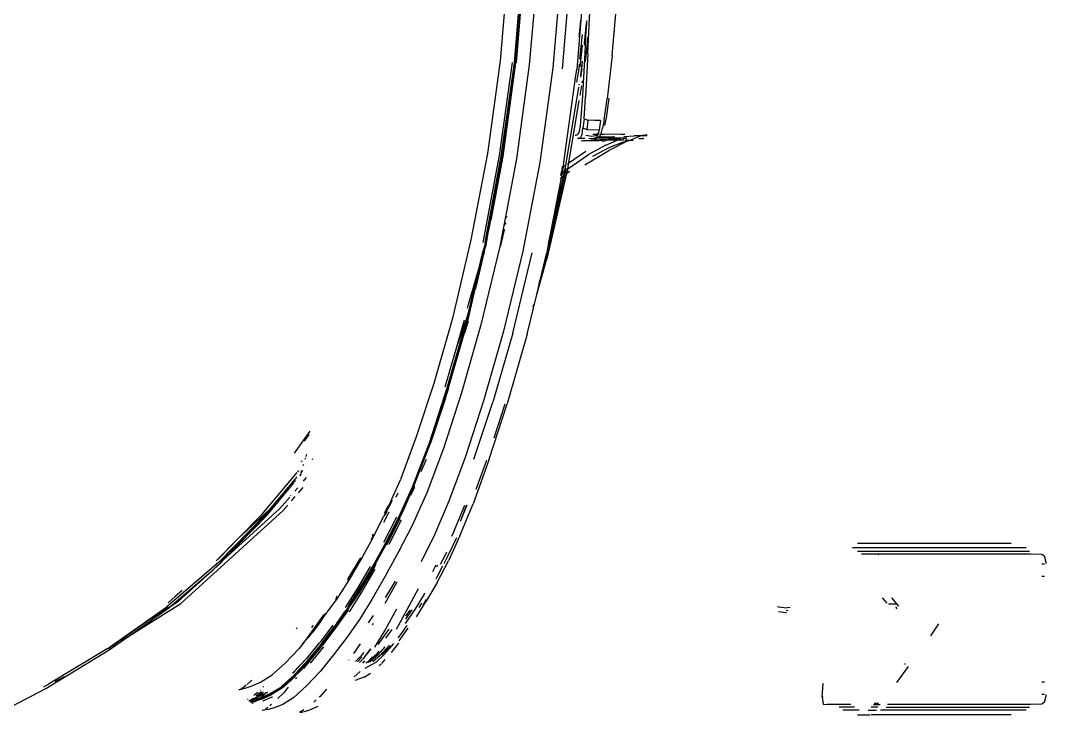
# Model space of a CAD drawing. Header units: millimetres. Extents: x -41292 to 298682, y -22072 to 33155.
# Drawn here: x 26490.6 to 26756, y -11563 to -11381.7 of the extents above; entities that cross this region are included whole.
import ezdxf

# ---------------------------------------------------------------- set-up
doc = ezdxf.new("R2010")
doc.units = ezdxf.units.MM

# ---------------------------------------------------------------- blocks, each defined once
blk = doc.blocks.new('rmfnasesx')
for p, q in [((54078.03, 4120.29), (54080.13, 4144.99)), ((54081.63, 4119.79), (54083.73, 4144.79)), ((54081.83, 4119.79), (54083.93, 4144.79)), ((54081.93, 4119.79), (54084.03, 4144.79)), ((54087.63, 4144.49), (54085.43, 4119.29)), ((54093.73, 4144.09), (54091.53, 4118.49)), ((54096.13, 4143.99), (54093.93, 4118.29)), ((54083.71, 4139.85), (54082.03, 4119.79)), ((54099.11, 4135.13), (54097.73, 4118.09)), ((54100.62, 4122.19), (54101.32, 4136.99)), ((54106.92, 4121.69), (54108.22, 4136.49)), ((54098.67, 4130.72), (54098.24, 4126.49)), ((54099.72, 4124.81), (54100.27, 4130.07)), ((54099.92, 4122.39), (54100.27, 4130.07)), ((54100.27, 4130.07), (54100.03, 4126.89)), ((54100.3, 4130.42), (54100.27, 4130.07)), ((54100.32, 4130.8), (54100.3, 4130.42)), ((54098.58, 4120.79), (54099.22, 4127.18)), ((54100.03, 4126.89), (54099.72, 4124.81)), ((54098.61, 4118.77), (54099.22, 4124.41)), ((54099.72, 4124.81), (54099.7, 4124.38)), ((54100.62, 4126.59), (54099.94, 4120.04)), ((54099.32, 4111.29), (54099.92, 4122.39)), ((54100.62, 4122.19), (54100.02, 4110.99)), ((54106.92, 4121.69), (54105.62, 4110.49)), ((54074.73, 4096.39), (54078.03, 4120.29)), ((54081.03, 4119.89), (54077.63, 4095.79)), ((54078.23, 4095.69), (54081.63, 4119.79)), ((54078.53, 4095.69), (54081.93, 4119.79)), ((54078.53, 4095.69), (54081.83, 4119.79)), ((54081.93, 4119.79), (54078.63, 4095.59)), ((54085.43, 4119.29), (54082.13, 4094.99)), ((54098.33, 4118.29), (54098.45, 4119.5)), ((54099.15, 4120.24), (54098.67, 4116.56)), ((54099.03, 4118.19), (54099.14, 4119.22)), ((54091.53, 4118.49), (54088.23, 4093.99)), ((54094.33, 4093.39), (54097.51, 4116.49)), ((54097.51, 4116.49), (54097.83, 4118.39)), ((54097.51, 4116.49), (54097.73, 4118.09)), ((54097.72, 4114.77), (54098.33, 4118.29)), ((54099.03, 4118.19), (54098.68, 4116.12)), ((54098.37, 4114.3), (54098.32, 4114)), ((54098.37, 4114.32), (54098.37, 4114.3)), ((54098.61, 4111.35), (54099.05, 4113.96)), ((54099.16, 4114.63), (54099.24, 4115.11)), ((54098.23, 4113.48), (54094.73, 4092.69)), ((54098.92, 4105.79), (54099.32, 4111.29)), ((54099.62, 4105.29), (54100.02, 4110.99)), ((54095.67, 4093.92), (54098.39, 4110.05)), ((54104.82, 4105.09), (54105.62, 4110.49)), ((54106.02, 4110.69), (54105.32, 4105.59)), ((54098.72, 4103.49), (54098.92, 4105.79)), ((54105.32, 4105.59), (54104.92, 4103.59)), ((54098.42, 4102.09), (54098.72, 4103.49)), ((54099.62, 4105.29), (54099.32, 4102.89)), ((54099.62, 4105.29), (54100.72, 4104.99)), ((54100.42, 4102.49), (54100.72, 4104.99)), ((54102.32, 4104.89), (54100.72, 4104.99)), ((54103.92, 4104.89), (54102.32, 4104.89)), ((54103.92, 4104.89), (54103.52, 4102.49)), ((54104.82, 4105.09), (54104.42, 4102.89)), ((54097.32, 4101.09), (54097.62, 4101.09)), ((54097.62, 4101.09), (54098.12, 4101.39)), ((54098.12, 4101.39), (54098.42, 4102.09)), ((54098.22, 4100.19), (54098.72, 4100.49)), ((54099.12, 4101.39), (54098.72, 4100.49)), ((54099.12, 4101.39), (54099.32, 4102.89)), ((54100.42, 4102.49), (54099.32, 4102.89)), ((54101.62, 4100.79), (54100.12, 4100.99)), ((54102.02, 4102.39), (54100.42, 4102.49)), ((54100.89, 4100.22), (54102.42, 4100.29)), ((54103.12, 4100.99), (54101.62, 4100.79)), ((54103.2, 4101.29), (54101.92, 4101.29)), ((54103.52, 4102.49), (54102.02, 4102.39)), ((54102.32, 4100.49), (54102.84, 4100.49)), ((54102.73, 4100.29), (54102.42, 4100.29)), ((54102.73, 4100.29), (54102.62, 4100.09)), ((54102.84, 4100.49), (54102.73, 4100.29)), ((54106.43, 4100.29), (54102.73, 4100.29)), ((54102.92, 4100.59), (54102.84, 4100.49)), ((54102.92, 4100.49), (54102.84, 4100.49)), ((54103.12, 4100.99), (54102.92, 4100.59)), ((54102.92, 4100.49), (54103.36, 4100.61)), ((54103.36, 4100.61), (54102.92, 4100.59)), ((54103.24, 4101.44), (54103.02, 4101.49)), ((54103.2, 4101.29), (54103.12, 4100.99)), ((54103.24, 4101.44), (54103.2, 4101.29)), ((54103.52, 4102.49), (54103.24, 4101.44)), ((54103.36, 4100.61), (54103.62, 4100.69)), ((54104.72, 4100.69), (54103.36, 4100.61)), ((54103.92, 4101.29), (54103.62, 4100.69)), ((54103.92, 4101.29), (54103.66, 4101.29)), ((54104.02, 4101.49), (54103.92, 4101.29)), ((54104.62, 4101.29), (54103.92, 4101.29)), ((54104.02, 4101.49), (54104.42, 4102.89)), ((54107.22, 4101.39), (54104.62, 4101.29)), ((54104.72, 4100.69), (54107.12, 4100.79)), ((54105.91, 4100.07), (54106.43, 4100.29)), ((54106.43, 4100.29), (54107.62, 4100.79)), ((54110.72, 4100.29), (54106.43, 4100.29)), ((54109.22, 4101.29), (54107.22, 4101.39)), ((54110.22, 4101.29), (54109.22, 4101.29)), ((54109.92, 4100.79), (54112.62, 4100.89)), ((54110.12, 4100.19), (54110.72, 4100.29)), ((54111.31, 4099.74), (54114.22, 4100.89)), ((54114.22, 4100.89), (54112.62, 4100.89)), ((54115.82, 4101.19), (54114.22, 4100.89)), ((54114.72, 4100.89), (54114.22, 4100.89)), ((54114.72, 4100.89), (54115.92, 4100.99)), ((54115.02, 4100.19), (54114.82, 4100.39)), ((54115.82, 4101.19), (54115.92, 4100.99)), ((54098.22, 4100.19), (54097.92, 4100.19)), ((54099.85, 4100.19), (54098.22, 4100.19)), ((54098.92, 4099.59), (54099.32, 4099.69)), ((54099.32, 4099.69), (54103.42, 4099.69)), ((54102.52, 4099.59), (54100.82, 4099.59)), ((54105.22, 4098.49), (54100.82, 4096.09)), ((54101.62, 4099.79), (54101.42, 4099.79)), ((54101.62, 4099.79), (54102.12, 4099.89)), ((54102.02, 4099.79), (54101.62, 4099.79)), ((54101.92, 4095.69), (54106.32, 4097.99)), ((54102.23, 4099.89), (54102.02, 4099.79)), ((54102.12, 4099.89), (54102.23, 4099.89)), ((54102.62, 4100.09), (54102.23, 4099.89)), ((54102.23, 4099.89), (54103.82, 4099.99)), ((54104.67, 4099.73), (54103.42, 4099.69)), ((54103.82, 4099.99), (54105.91, 4100.07)), ((54104.52, 4099.49), (54105.05, 4099.75)), ((54105.15, 4099.75), (54105.05, 4099.75)), ((54105.15, 4099.75), (54105.31, 4099.82)), ((54106.12, 4099.79), (54105.15, 4099.75)), ((54105.22, 4098.49), (54108.22, 4099.79)), ((54105.91, 4100.07), (54106.32, 4100.09)), ((54110.92, 4099.59), (54106.02, 4097.09)), ((54108.22, 4099.79), (54106.12, 4099.79)), ((54106.32, 4100.09), (54109.02, 4100.09)), ((54106.32, 4097.99), (54109.42, 4099.19)), ((54109.26, 4100.01), (54108.22, 4099.79)), ((54109.92, 4099.79), (54108.22, 4099.79)), ((54109.42, 4099.19), (54110.92, 4099.59)), ((54110.12, 4100.19), (54109.78, 4100.12)), ((54111.17, 4099.69), (54110.22, 4099.69)), ((54110.82, 4099.79), (54110.52, 4099.79)), ((54111.31, 4099.74), (54110.82, 4099.79)), ((54110.92, 4099.59), (54111.17, 4099.69)), ((54111.17, 4099.69), (54111.31, 4099.74)), ((54111.82, 4099.69), (54111.17, 4099.69)), ((54111.82, 4099.69), (54111.31, 4099.74)), ((54112.32, 4099.69), (54111.82, 4099.69)), ((54113.82, 4100.19), (54115.02, 4100.19)), ((54070.43, 4073.99), (54074.73, 4096.39)), ((54077.63, 4095.79), (54073.43, 4073.29)), ((54074.16, 4073.85), (54078.23, 4095.69)), ((54074.87, 4076.55), (54078.53, 4095.69)), ((54075.48, 4079.1), (54078.53, 4095.69)), ((54078.63, 4095.59), (54075.48, 4079.1)), ((54082.13, 4094.99), (54079.21, 4079.57)), ((54095.43, 4092.39), (54100.82, 4096.09)), ((54095.67, 4093.92), (54100.12, 4096.99)), ((54099.82, 4093.39), (54106.02, 4097.09)), ((54088.23, 4093.99), (54083.83, 4071.09)), ((54089.83, 4069.19), (54095.13, 4092.49)), ((54094.73, 4092.69), (54090.99, 4075.94)), ((54093.74, 4091.14), (54094.03, 4092.39)), ((54094.24, 4092.94), (54093.93, 4091.29)), ((54093.96, 4092.51), (54094.03, 4092.79)), ((54094.03, 4092.79), (54094.07, 4093.06)), ((54094.03, 4092.79), (54094.24, 4092.94)), ((54094.24, 4092.94), (54094.28, 4092.96)), ((54094.33, 4093.39), (54094.28, 4092.96)), ((54094.47, 4093.09), (54094.73, 4093.27)), ((54095.43, 4092.39), (54095.13, 4091.17)), ((54095.3, 4093.67), (54095.33, 4093.69)), ((54095.43, 4092.39), (54095.67, 4093.92)), ((54095.13, 4091.17), (54090.03, 4069.09)), ((54093.68, 4090.02), (54090.99, 4075.94)), ((54093.47, 4089.85), (54093.68, 4090.02)), ((54093.61, 4090.63), (54093.71, 4091.12)), ((54093.93, 4091.29), (54093.68, 4090.02)), ((54093.68, 4090.02), (54094.16, 4090.4)), ((54093.74, 4091.14), (54093.71, 4091.12)), ((54093.93, 4091.29), (54093.74, 4091.14)), ((54094.42, 4091.68), (54093.93, 4091.29)), ((54095.13, 4091.17), (54095.92, 4091.79)), ((54075.27, 4078.21), (54075.48, 4079.1)), ((54079.21, 4079.57), (54078.86, 4077.75)), ((54079.21, 4079.57), (54079.72, 4080.07)), ((54074.87, 4076.55), (54074.16, 4073.85)), ((54074.41, 4074.13), (54074.87, 4076.55)), ((54074.66, 4074.82), (54075.27, 4078.21)), ((54075.27, 4078.21), (54074.87, 4076.55)), ((54078.01, 4072.24), (54079.07, 4076.63)), ((54078.86, 4077.75), (54078.53, 4076)), ((54078.53, 4076), (54079.07, 4076.63)), ((54079.4, 4078.38), (54078.86, 4077.75)), ((54079.07, 4076.63), (54079.09, 4076.76)), ((54065.73, 4054.09), (54070.43, 4073.99)), ((54074.03, 4073.19), (54074.16, 4073.85)), ((54074.16, 4073.85), (54074.41, 4074.13)), ((54074.53, 4074.27), (54074.23, 4073.19)), ((54074.23, 4073.19), (54074.41, 4074.13)), ((54074.33, 4073.19), (54074.53, 4074.27)), ((54074.41, 4074.13), (54074.53, 4074.27)), ((54074.53, 4074.27), (54074.56, 4074.3)), ((54074.56, 4074.3), (54074.66, 4074.82)), ((54078.53, 4076), (54077.83, 4072.29)), ((54090.99, 4075.94), (54089.93, 4070.39)), ((54090.99, 4075.94), (54090.33, 4072.96)), ((54077.83, 4072.29), (54072.93, 4051.99)), ((54073.6, 4071.6), (54073.21, 4070.17)), ((54073.27, 4069.86), (54073.67, 4071.68)), ((54073.91, 4071.83), (54073.36, 4069.96)), ((54073.55, 4070.19), (54073.91, 4071.83)), ((54073.55, 4070.19), (54073.88, 4071.31)), ((54073.67, 4071.68), (54073.6, 4071.6)), ((54073.69, 4071.71), (54073.67, 4071.68)), ((54073.88, 4071.31), (54073.67, 4070.33)), ((54073.94, 4071.94), (54073.69, 4071.71)), ((54073.7, 4071.83), (54073.69, 4071.71)), ((54073.93, 4072.59), (54073.7, 4071.83)), ((54073.88, 4071.31), (54074, 4071.71)), ((54073.91, 4071.83), (54073.94, 4071.94)), ((54074.03, 4073.19), (54073.93, 4072.59)), ((54073.96, 4072.03), (54073.94, 4071.94)), ((54074.13, 4072.59), (54073.96, 4072.03)), ((54074.09, 4072.17), (54073.96, 4072.03)), ((54074.09, 4072.17), (54074, 4071.71)), ((54074.12, 4072.21), (54074.09, 4072.17)), ((54074.33, 4073.09), (54074.12, 4072.21)), ((54074.23, 4073.19), (54074.13, 4072.59)), ((54074.33, 4073.19), (54074.33, 4073.09)), ((54083.83, 4071.09), (54078.83, 4050.39)), ((54071.13, 4060.17), (54073.36, 4069.54)), ((54073.64, 4070.29), (54071.71, 4062.13)), ((54072.66, 4067.2), (54073.36, 4069.54)), ((54072.83, 4068.19), (54073.22, 4069.8)), ((54073.07, 4069.62), (54073.22, 4069.8)), ((54073.36, 4069.96), (54073.08, 4069.02)), ((54073.22, 4069.8), (54073.27, 4069.86)), ((54073.27, 4069.86), (54073.36, 4069.96)), ((54073.36, 4069.96), (54073.5, 4070.13)), ((54073.36, 4069.54), (54073.38, 4069.62)), ((54073.38, 4069.62), (54073.45, 4069.84)), ((54073.45, 4069.84), (54073.46, 4069.9)), ((54073.46, 4069.9), (54073.5, 4070.13)), ((54073.5, 4070.13), (54073.55, 4070.19)), ((54073.55, 4070.19), (54073.64, 4070.29)), ((54073.64, 4070.29), (54073.67, 4070.33)), ((54081.23, 4049.89), (54086.23, 4070.69)), ((54087.39, 4059.84), (54090.03, 4069.09)), ((54088.62, 4064.96), (54089.93, 4070.39)), ((54088.62, 4064.96), (54089.83, 4069.19)), ((54069.75, 4057.35), (54072.28, 4065.85)), ((54069.99, 4056.28), (54072.28, 4065.85)), ((54072.83, 4068.19), (54070.93, 4061.72)), ((54072.28, 4065.85), (54072.83, 4068.19)), ((54072.64, 4067.07), (54072.66, 4067.2)), ((54087.39, 4059.84), (54088.62, 4064.96)), ((54087.9, 4062.41), (54088.26, 4063.7)), ((54069.53, 4052.99), (54071.44, 4061.22)), ((54071.71, 4062.13), (54071.44, 4061.22)), ((54069.43, 4052.99), (54071.13, 4060.17)), ((54071.13, 4060.17), (54070.82, 4059.1)), ((54084.93, 4049.59), (54087.39, 4059.84)), ((54069.99, 4056.28), (54069.23, 4053.69)), ((54069.23, 4053.09), (54069.99, 4056.28)), ((54069.48, 4056.36), (54069.75, 4057.35)), ((54086.49, 4056.66), (54086.69, 4057.38)), ((54060.83, 4036.89), (54065.73, 4054.09)), ((54064.23, 4035.69), (54069.23, 4053.09)), ((54064.53, 4035.69), (54069.53, 4052.99)), ((54064.53, 4035.69), (54069.43, 4052.99)), ((54065.81, 4040.96), (54069.23, 4053.09)), ((54069.23, 4053.69), (54066.61, 4046.22)), ((54068.63, 4053.19), (54066.61, 4046.22)), ((54069.62, 4052.95), (54068.72, 4049.83)), ((54072.93, 4051.99), (54067.93, 4034.39)), ((54078.83, 4050.39), (54073.73, 4032.59)), ((54081.23, 4049.89), (54076.03, 4031.99)), ((54084.93, 4049.59), (54079.73, 4031.59)), ((54066.61, 4046.22), (54063.63, 4035.89)), ((54056.23, 4022.89), (54060.83, 4036.89)), ((54059.63, 4021.49), (54064.33, 4035.69)), ((54059.63, 4021.49), (54064.23, 4035.69)), ((54059.83, 4021.39), (54064.53, 4035.59)), ((54064.53, 4035.59), (54059.93, 4021.39)), ((54067.93, 4034.39), (54063.23, 4019.99)), ((54064.53, 4035.59), (54064.53, 4035.69)), ((54063.79, 4033.04), (54059.93, 4021.39)), ((54073.73, 4032.59), (54068.93, 4017.99)), ((54071.13, 4017.29), (54076.03, 4031.99)), ((54075.03, 4016.99), (54079.73, 4031.59)), ((54079.17, 4031.49), (54076.32, 4022.7)), ((54024.7, 4018.78), (54028.74, 4024.48)), ((54027.31, 4021.88), (54028.53, 4023.64)), ((54052.21, 4012.11), (54056.23, 4022.89)), ((54055.33, 4010.29), (54059.63, 4021.49)), ((54055.63, 4010.29), (54059.93, 4021.39)), ((54055.63, 4010.29), (54059.83, 4021.39)), ((54056.66, 4013.58), (54059.63, 4021.49)), ((54027.78, 4018.24), (54027.76, 4018.16)), ((54027.78, 4018.24), (54027.83, 4018.31)), ((54027.88, 4018.52), (54027.86, 4018.49)), ((54063.23, 4019.99), (54058.93, 4008.59)), ((54068.93, 4017.99), (54064.63, 4006.39)), ((54026.63, 4016.82), (54026.43, 4016.57)), ((54026.56, 4016.61), (54026.5, 4016.53)), ((54026.94, 4015.62), (54027.18, 4015.91)), ((54027.47, 4017.27), (54027.58, 4017.41)), ((54027.54, 4017.47), (54027.63, 4017.59)), ((54027.73, 4017.95), (54027.65, 4017.82)), ((54029.36, 4017.2), (54029.5, 4017.43)), ((54057.51, 4014.06), (54058.85, 4017.22)), ((54075.03, 4016.99), (54070.93, 4005.69)), ((54074.41, 4016.89), (54071.66, 4009.45)), ((54016.33, 4002.99), (54025.43, 4013.83)), ((54025.58, 4014.01), (54025.84, 4014.32)), ((54026.07, 4012.93), (54026.53, 4013.49)), ((54026.7, 4014.14), (54026.3, 4013.65)), ((54026.77, 4014.39), (54026.39, 4013.94)), ((54017.53, 4002.69), (54024.63, 4011.21)), ((54024.94, 4012.2), (54018.2, 4004.19)), ((54024.84, 4011.91), (54019.1, 4005.02)), ((54024.83, 4011.45), (54025.01, 4011.67)), ((54025.23, 4012.37), (54025.03, 4012.13)), ((54025.32, 4012.67), (54025.11, 4012.42)), ((54027.02, 4011.56), (54027.84, 4012.51)), ((54048.75, 4004.39), (54052.12, 4011.9)), ((54051.63, 4002.09), (54055.33, 4010.29)), ((54051.73, 4002.09), (54055.43, 4010.29)), ((54052.21, 4012.11), (54052.12, 4011.9)), ((54052.71, 4003.63), (54055.63, 4010.19)), ((54055.71, 4010.14), (54055.12, 4008.83)), ((54055.63, 4010.29), (54055.63, 4010.19)), ((54055.73, 4009.89), (54055.81, 4010.08)), ((54020.92, 4004.49), (54023.48, 4007.45)), ((54023.75, 4007.77), (54023.81, 4007.84)), ((54023.98, 4006.5), (54024.94, 4007.6)), ((54024.78, 4008.97), (54025.55, 4009.85)), ((54025.78, 4008.57), (54026.97, 4009.95)), ((54051.47, 4008.44), (54050.95, 4007.36)), ((54054.81, 4007.98), (54055.73, 4009.89)), ((54058.93, 4008.59), (54055.13, 4000.09)), ((54019.1, 4005.02), (54017.33, 4002.89)), ((54019.1, 4005.02), (54018.2, 4004.19)), ((54019.72, 4005.59), (54019.1, 4005.02)), ((54021.72, 4003.89), (54023.03, 4005.39)), ((54048.85, 4005.11), (54047.94, 4003.22)), ((54049.62, 4006.08), (54048.73, 4004.17)), ((54049.5, 4005.93), (54048.75, 4004.39)), ((54048.92, 4004.45), (54049.83, 4006.35)), ((54049.24, 4004.9), (54050.08, 4006.68)), ((54064.63, 4006.39), (54060.93, 3997.69)), ((54066.03, 3998.69), (54068.76, 4005.39)), ((54067.53, 3997.39), (54070.93, 4005.69)), ((54069.34, 4005.39), (54067.68, 4001.31)), ((54069.25, 4005.39), (54067.68, 4001.31)), ((54021.72, 4003.89), (53995.32, 3979.89)), ((54005.13, 3990.59), (54017.03, 4002.79)), ((54017.33, 4002.89), (54005.43, 3990.69)), ((54006.4, 3991.19), (54020.92, 4004.49)), ((54006.4, 3991.19), (54017.53, 4002.69)), ((54018.2, 4004.19), (54010.22, 3996.83)), ((54010.22, 3996.83), (54016.33, 4002.99)), ((54018.2, 4004.19), (54017.03, 4002.79)), ((54045.35, 3997.54), (54047.79, 4002.46)), ((54051.13, 4002.29), (54047.73, 3995.69)), ((54048.63, 4002.49), (54047.75, 4000.88)), ((54048.03, 4002.89), (54047.79, 4002.46)), ((54048.53, 4003.89), (54048.03, 4002.89)), ((54048.27, 4002.87), (54048.7, 4003.78)), ((54048.38, 4003.32), (54048.62, 4003.83)), ((54048.58, 4003.86), (54048.45, 4003.57)), ((54048.53, 4003.89), (54048.75, 4004.39)), ((54049.12, 4003.53), (54048.63, 4002.49)), ((54049.41, 3997.71), (54051.63, 4002.09)), ((54051.71, 4002.06), (54051.73, 4002.09)), ((54051.93, 4001.99), (54052.71, 4003.63)), ((54051.17, 4000.53), (54048.53, 3995.19)), ((54052, 4001.84), (54048.63, 3995.19)), ((54049.23, 3995.29), (54052.43, 4001.59)), ((54050.49, 3999.27), (54051.17, 4000.53)), ((54051.17, 4000.53), (54051.43, 4000.99)), ((54051.81, 4001.77), (54051.43, 4000.99)), ((54055.13, 4000.09), (54051.63, 3993.29)), ((54051.81, 4001.77), (54051.93, 4001.99)), ((54051.93, 4001.89), (54051.81, 4001.77)), ((54051.93, 4001.99), (54051.93, 4001.89)), ((54067.68, 4001.31), (54067.55, 4001.09)), ((54010.16, 3996.76), (54010.13, 3996.74)), ((54010.22, 3996.83), (54010.16, 3996.76)), ((54044.54, 3996.08), (54045.33, 3997.49)), ((54044.6, 3996.37), (54045.28, 3997.6)), ((54045.24, 3997.63), (54044.64, 3996.54)), ((54045.17, 3997.69), (54044.7, 3996.84)), ((54045.05, 3997.79), (54044.81, 3997.36)), ((54045, 3997.83), (54044.87, 3997.59)), ((54045.33, 3997.49), (54045.35, 3997.54)), ((54047.43, 3993.69), (54050.49, 3999.27)), ((54048.23, 3995.49), (54049.41, 3997.71)), ((54048.23, 3995.39), (54049.41, 3997.71)), ((54048.43, 3995.39), (54050.49, 3999.27)), ((54048.53, 3995.39), (54050.49, 3999.27)), ((54060.93, 3997.69), (54057.53, 3990.69)), ((54064.43, 3992.19), (54066.71, 3996.99)), ((54067.53, 3997.39), (54064.53, 3990.99)), ((54066.03, 3998.69), (54065.35, 3997.23)), ((54004.43, 3990.99), (54010.13, 3996.74)), ((54010.13, 3996.74), (54005.33, 3991.69)), ((54042.03, 3991.49), (54044.54, 3996.08)), ((54045.13, 3989.19), (54048.53, 3995.39)), ((54045.13, 3989.19), (54048.43, 3995.39)), ((54047.06, 3993.26), (54047.98, 3995.01)), ((54047.98, 3995.01), (54048.23, 3995.49)), ((54047.98, 3995.01), (54048.23, 3995.39)), ((54048.63, 3995.19), (54048.6, 3995.13)), ((54213.95, 3994.28), (54169.09, 3994.28)), ((54210.15, 3995.48), (54170.35, 3995.48)), ((54005.33, 3991.69), (54004.49, 3990.95)), ((54038.83, 3985.99), (54042.03, 3991.49)), ((54041.77, 3991.75), (54039.93, 3988.59)), ((54041.7, 3991.46), (54040.03, 3988.59)), ((54045.08, 3989.64), (54047.06, 3993.26)), ((54045.98, 3991.19), (54047.43, 3993.69)), ((54045.98, 3991.19), (54047.06, 3993.26)), ((54051.63, 3993.29), (54048.13, 3986.79)), ((54063.63, 3992.29), (54062.44, 3990)), ((54063.42, 3990.24), (54064.43, 3992.19)), ((54064.05, 3993.19), (54063.63, 3992.29)), ((54170.34, 3993.48), (54214.85, 3993.48)), ((54171.44, 3992.78), (54215.15, 3992.78)), ((54175.86, 3992.48), (54175.76, 3992.48)), ((54215.15, 3992.78), (54218.05, 3992.68)), ((54218.05, 3992.68), (54218.75, 3992.18)), ((54219.25, 3990.18), (54218.75, 3992.18)), ((54005.13, 3990.59), (53991.73, 3979.09)), ((53992.8, 3979.28), (54003.82, 3988.82)), ((53994.72, 3980.49), (54003.82, 3988.82)), ((54003.82, 3988.82), (54006.4, 3991.19)), ((54003.82, 3988.82), (54005.63, 3990.39)), ((54005.63, 3990.39), (54006.4, 3991.19)), ((54040.03, 3988.49), (54041.64, 3991.18)), ((54044.33, 3989.49), (54041.03, 3983.89)), ((54041.64, 3991.18), (54041.66, 3991.29)), ((54041.73, 3983.49), (54045.03, 3989.09)), ((54041.83, 3983.49), (54045.03, 3989.09)), ((54045.23, 3988.99), (54041.83, 3983.29)), ((54045.13, 3988.99), (54041.83, 3983.29)), ((54043.13, 3986.29), (54044.82, 3989.19)), ((54043.13, 3986.29), (54044.93, 3989.19)), ((54044.82, 3989.19), (54045.08, 3989.64)), ((54044.93, 3989.19), (54045.98, 3991.19)), ((54045.03, 3989.09), (54045.13, 3989.19)), ((54045.08, 3989.64), (54045.98, 3991.19)), ((54045.8, 3990.03), (54045.23, 3988.99)), ((54060.48, 3988.16), (54061.39, 3989.91)), ((54061.54, 3989.43), (54061.78, 3989.89)), ((54061.63, 3985.39), (54064.53, 3990.99)), ((54061.63, 3986.79), (54063.12, 3989.67)), ((54218.05, 3990.18), (54218.75, 3990.18)), ((54038.49, 3986.04), (54040.03, 3988.49)), ((54040.03, 3988.59), (54038.55, 3986.26)), ((54039.93, 3988.59), (54038.6, 3986.47)), ((54038.86, 3979.56), (54043.13, 3986.29)), ((54042.13, 3982.89), (54045.53, 3988.69)), ((54042.66, 3985.46), (54043.13, 3986.29)), ((54048.13, 3986.79), (54044.73, 3980.99)), ((54045.6, 3988.64), (54045.63, 3988.69)), ((54061.34, 3986.28), (54061.63, 3986.79)), ((54218.75, 3986.88), (54218.05, 3986.88)), ((54035.73, 3981.09), (54038.83, 3985.99)), ((54041.03, 3983.89), (54037.83, 3978.89)), ((54038.33, 3978.49), (54041.53, 3983.49)), ((54038.46, 3985.94), (54038.49, 3986.04)), ((54038.56, 3978.94), (54041.53, 3983.59)), ((54039.25, 3979.46), (54041.73, 3983.49)), ((54041.53, 3983.59), (54042.66, 3985.46)), ((54041.53, 3983.49), (54042.66, 3985.46)), ((54041.77, 3983.4), (54041.83, 3983.49)), ((54050.79, 3985.67), (54049.23, 3983.09)), ((54051.2, 3985.45), (54050.03, 3983.29)), ((54056.73, 3983.69), (54053.73, 3978.09)), ((54061.63, 3985.39), (54058.83, 3980.49)), ((53993.82, 3981.69), (53992.03, 3980.09)), ((53995.64, 3983.24), (53993.82, 3981.69)), ((53994.77, 3982.57), (53993.82, 3981.69)), ((54032.53, 3976.69), (54035.73, 3981.09)), ((54035.39, 3980.99), (54035.73, 3981.49)), ((54035.47, 3981.25), (54035.63, 3981.49)), ((54035.63, 3981.69), (54035.57, 3981.61)), ((54035.64, 3981.77), (54035.6, 3981.71)), ((54035.66, 3981.74), (54035.63, 3981.69)), ((54035.63, 3981.49), (54035.73, 3981.64)), ((54035.73, 3981.49), (54035.78, 3981.57)), ((54038.93, 3977.79), (54042.13, 3982.89)), ((54041.83, 3983.29), (54039.25, 3979.46)), ((54044.73, 3980.99), (54041.53, 3975.79)), ((54050.03, 3983.29), (54048.06, 3979.88)), ((54049.23, 3983.09), (54048.19, 3981.51)), ((54058.23, 3982.29), (54055.83, 3978.39)), ((54058.83, 3980.99), (54057.91, 3979.52)), ((54058.39, 3982.58), (54058.23, 3982.29)), ((54178.07, 3980.03), (54176.81, 3981.38)), ((54181.03, 3979.19), (54179.25, 3981.34)), ((53976.23, 3968.19), (53991.73, 3979.09)), ((53981.84, 3971.43), (53995.32, 3979.89)), ((53981.84, 3971.43), (53992.23, 3978.79)), ((53988.46, 3976.56), (53992.8, 3979.28)), ((53992.03, 3979.09), (53988.46, 3976.56)), ((53992.23, 3978.79), (53992.8, 3979.28)), ((53992.8, 3979.28), (53994.72, 3980.49)), ((54035.43, 3973.89), (54038.53, 3978.39)), ((54035.43, 3973.89), (54038.53, 3978.29)), ((54038.53, 3978.29), (54035.43, 3973.69)), ((54038.58, 3978.22), (54035.43, 3973.69)), ((54036.03, 3975.29), (54038.33, 3978.49)), ((54038.53, 3978.29), (54038.63, 3978.49)), ((54038.53, 3978.39), (54038.63, 3978.49)), ((54038.63, 3978.49), (54039.25, 3979.46)), ((54051.13, 3978.49), (54048.23, 3973.29)), ((54055.12, 3978.29), (54053.47, 3975.84)), ((54055.83, 3978.39), (54053.53, 3974.99)), ((54053.56, 3976.61), (54054.64, 3978.22)), ((54056.33, 3976.49), (54058.83, 3980.49)), ((54057.01, 3978.9), (54057.68, 3980)), ((54149.93, 3979.09), (54149.75, 3979.18)), ((54149.93, 3979.09), (54152.13, 3978.79)), ((54152.92, 3978.9), (54152.13, 3978.79)), ((54180.42, 3979.78), (54178.41, 3979.78)), ((54180.55, 3978.46), (54180.33, 3979.09)), ((53988.46, 3976.56), (53976.63, 3968.19)), ((53987.36, 3975.87), (53988.46, 3976.56)), ((54032.19, 3976.94), (54031.03, 3975.19)), ((54031.77, 3976.4), (54031.03, 3975.29)), ((54032.61, 3977.25), (54031.23, 3975.19)), ((54032.65, 3977.19), (54031.33, 3975.19)), ((54031.33, 3975.19), (54032.68, 3977.13)), ((54031.33, 3974.99), (54031.98, 3975.96)), ((54031.33, 3975.19), (54031.98, 3975.96)), ((54031.98, 3975.96), (54032.53, 3976.69)), ((54032.53, 3976.69), (54032.73, 3977.06)), ((54036.03, 3975.29), (54038, 3978.11)), ((54036.03, 3975.29), (54037.64, 3977.71)), ((54041.53, 3975.79), (54038.23, 3971.09)), ((54045.1, 3976.81), (54043.76, 3974.92)), ((54053.73, 3978.09), (54051.03, 3973.19)), ((54149.95, 3977.83), (54151.93, 3977.59)), ((54151.93, 3978.09), (54152.39, 3978.17)), ((54151.93, 3977.59), (54151.99, 3977.6)), ((54025.3, 3973.65), (54025.12, 3973.39)), ((54031.03, 3975.29), (54027.97, 3970.99)), ((54031.03, 3975.19), (54027.97, 3970.99)), ((54031.23, 3975.19), (54028.61, 3971.52)), ((54031.23, 3974.99), (54028.61, 3971.52)), ((54029.18, 3973.69), (54029.59, 3974.27)), ((54029.33, 3972.39), (54031.23, 3974.99)), ((54029.38, 3972.32), (54031.33, 3974.99)), ((54031.33, 3975.19), (54031.23, 3974.99)), ((54034.63, 3974.29), (54031.33, 3969.89)), ((54031.73, 3969.49), (54035.03, 3973.89)), ((54031.83, 3969.49), (54035.03, 3973.89)), ((54035.33, 3973.59), (54032.03, 3969.19)), ((54035.33, 3973.59), (54032.03, 3969.39)), ((54034.23, 3972.59), (54035.03, 3973.89)), ((54034.58, 3972.79), (54035.33, 3973.79)), ((54035.03, 3973.89), (54035.13, 3973.99)), ((54035.13, 3973.99), (54035.93, 3975.14)), ((54035.33, 3973.79), (54035.43, 3973.89)), ((54035.43, 3973.69), (54035.33, 3973.59)), ((54035.93, 3975.14), (54035.97, 3975.2)), ((54035.97, 3975.2), (54036.03, 3975.29)), ((54045.04, 3974.77), (54044.81, 3974.4)), ((54048.23, 3973.29), (54045.43, 3968.59)), ((54049.1, 3973.26), (54048.03, 3971.69)), ((54049.87, 3973.23), (54048.29, 3970.94)), ((54054.03, 3973.49), (54051.73, 3970.29)), ((54052.23, 3971.89), (54053.85, 3974.18)), ((54053.53, 3974.99), (54053.34, 3974.72)), ((54191.33, 3974.69), (54189.23, 3971.59)), ((53976.83, 3967.89), (53981.84, 3971.43)), ((53979.91, 3970.23), (53981.84, 3971.43)), ((54027.97, 3970.99), (54026.83, 3969.39)), ((54026.83, 3969.39), (54028.17, 3970.99)), ((54028.61, 3971.52), (54028.17, 3970.99)), ((54028.61, 3971.52), (54029.33, 3972.39)), ((54032.03, 3969.49), (54034.58, 3972.79)), ((54032.03, 3969.39), (54034.58, 3972.79)), ((54032.03, 3969.49), (54034.23, 3972.59)), ((54038.23, 3971.09), (54034.83, 3966.59)), ((54048.03, 3971.69), (54046.29, 3969.29)), ((54051.52, 3970.99), (54052.23, 3971.89)), ((53960.43, 3957.89), (53976.83, 3967.89)), ((53976.23, 3968.19), (53961.12, 3959.05)), ((54022.33, 3964.49), (54025.93, 3968.29)), ((54026.57, 3969.06), (54025.93, 3968.29)), ((54026.73, 3969.29), (54026.57, 3969.06)), ((54026.83, 3969.39), (54026.73, 3969.29)), ((54031.23, 3969.79), (54027.83, 3965.69)), ((54030.93, 3967.96), (54028.53, 3964.99)), ((54028.83, 3964.49), (54032.33, 3968.69)), ((54028.98, 3965.73), (54031.97, 3969.42)), ((54028.98, 3965.73), (54031.49, 3968.74)), ((54029.89, 3967.22), (54031.83, 3969.49)), ((54029.89, 3967.22), (54031.73, 3969.49)), ((54031.93, 3969.19), (54030.93, 3967.96)), ((54030.93, 3967.96), (54031.49, 3968.74)), ((54031.49, 3968.74), (54031.97, 3969.42)), ((54031.49, 3968.74), (54032.03, 3969.39)), ((54032.03, 3969.39), (54031.93, 3969.19)), ((54031.97, 3969.42), (54032.03, 3969.49)), ((54032.03, 3969.19), (54031.98, 3969.13)), ((54041.72, 3969.49), (54040, 3966.99)), ((54042.63, 3965.79), (54044.53, 3968.15)), ((54042.63, 3965.79), (54044.39, 3968.08)), ((54046.43, 3966.69), (54048.18, 3968.68)), ((54049.13, 3968.99), (54046.93, 3966.49)), ((54047.33, 3966.59), (54049.63, 3968.99)), ((54047.83, 3966.59), (54050.03, 3969.09)), ((54049.24, 3969.13), (54049.13, 3968.99)), ((54051.63, 3969.69), (54049.77, 3967.27)), ((54050.03, 3969.09), (54050.4, 3969.57)), ((54027.83, 3965.69), (54024.23, 3961.89)), ((54027.83, 3965.69), (54024.33, 3961.89)), ((54028.53, 3964.99), (54024.93, 3961.19)), ((54025.01, 3961.79), (54028.33, 3965.39)), ((54025.01, 3961.79), (54028.33, 3965.29)), ((54028.63, 3965.29), (54025.13, 3961.49)), ((54028.57, 3964.92), (54025.43, 3961.61)), ((54028.33, 3965.39), (54029.89, 3967.22)), ((54028.33, 3965.29), (54029.89, 3967.22)), ((54028.63, 3965.29), (54028.98, 3965.73)), ((54034.83, 3966.59), (54031.33, 3962.29)), ((54038.87, 3965.36), (54038.81, 3965.27)), ((54041.83, 3966.19), (54040.54, 3964.9)), ((54041.01, 3964.8), (54042.13, 3965.99)), ((54041.52, 3964.68), (54042.63, 3965.79)), ((54042.67, 3967.23), (54041.83, 3966.19)), ((54042.86, 3965.08), (54042.32, 3964.51)), ((54043.19, 3964.59), (54044.03, 3965.09)), ((54044.03, 3965.09), (54043.7, 3964.65)), ((54044.03, 3965.09), (54044.08, 3965.13)), ((54044.08, 3965.13), (54046.13, 3966.99)), ((54044.83, 3966.09), (54044.08, 3965.13)), ((54046.43, 3966.69), (54044.33, 3964.79)), ((54046.93, 3966.49), (54045, 3964.82)), ((54045.73, 3964.69), (54047.83, 3966.59)), ((54046.13, 3966.99), (54046.61, 3967.54)), ((54047.29, 3964.38), (54048.18, 3965.39)), ((54018.93, 3961.49), (54022.33, 3964.49)), ((54027.18, 3963.09), (54028.59, 3964.88)), ((54031.33, 3962.29), (54027.83, 3958.59)), ((54040.93, 3961.59), (54041.69, 3962.35)), ((54043.73, 3963.49), (54042.89, 3963.14)), ((54045.73, 3964.69), (54043.73, 3963.49)), ((54044.21, 3964.72), (54044.33, 3964.79)), ((54047.03, 3964.09), (54046.64, 3963.75)), ((54047.03, 3964.09), (54047.16, 3964.24)), ((54180.53, 3959.49), (54183.53, 3963.59)), ((54182.54, 3964.28), (54182.75, 3964.28)), ((53964.22, 3960.39), (53962.72, 3959.74)), ((53964.22, 3960.39), (53965.22, 3961.01)), ((54013.43, 3959.79), (54012.5, 3959)), ((54013.65, 3960.01), (54013.43, 3959.79)), ((54015.93, 3959.59), (54018.93, 3961.49)), ((54021.43, 3958.49), (54024.73, 3961.49)), ((54021.73, 3958.49), (54025.03, 3961.39)), ((54024.93, 3961.19), (54021.93, 3958.37)), ((54024.97, 3961.14), (54021.93, 3958.37)), ((54024.73, 3961.49), (54024.79, 3961.55)), ((54024.79, 3961.55), (54024.83, 3961.59)), ((54024.83, 3961.59), (54025.01, 3961.79)), ((54025, 3960.4), (54025.29, 3960.74)), ((54025.03, 3961.39), (54025.09, 3961.45)), ((54025.09, 3961.45), (54025.13, 3961.49)), ((54040.93, 3961.59), (54040.19, 3960.97)), ((54040.4, 3960.09), (54041.03, 3960.29)), ((54042.73, 3960.89), (54041.03, 3960.29)), ((54042.73, 3960.89), (54044.41, 3961.89)), ((54218.05, 3959.68), (54218.75, 3959.68)), ((53944.13, 3949.39), (53960.43, 3957.89)), ((53961.01, 3959), (53959.83, 3958.29)), ((53961.12, 3959.05), (53961.01, 3959)), ((54010.33, 3957.59), (54010.43, 3957.69)), ((54010.53, 3957.59), (54010.33, 3957.59)), ((54010.43, 3957.69), (54010.83, 3957.77)), ((54010.83, 3957.77), (54010.53, 3957.59)), ((54010.83, 3957.77), (54010.93, 3957.79)), ((54011.53, 3958.19), (54010.93, 3957.79)), ((54010.93, 3957.79), (54011.93, 3957.99)), ((54012.25, 3958.8), (54011.53, 3958.19)), ((54011.93, 3957.99), (54013.53, 3958.49)), ((54013.53, 3958.49), (54015.93, 3959.59)), ((54014.21, 3956.16), (54015.23, 3956.97)), ((54015.82, 3957.48), (54015.95, 3957.62)), ((54016.57, 3958.27), (54016.73, 3958.43)), ((54018.43, 3956.59), (54021.33, 3958.39)), ((54018.73, 3956.59), (54021.63, 3958.39)), ((54021.63, 3958.12), (54018.73, 3956.29)), ((54021.63, 3958.09), (54018.73, 3956.29)), ((54020.43, 3955.35), (54022.23, 3957.09)), ((54021.33, 3958.39), (54021.43, 3958.49)), ((54021.63, 3958.39), (54021.73, 3958.49)), ((54021.78, 3958.23), (54021.63, 3958.12)), ((54021.63, 3958.12), (54021.63, 3958.09)), ((54021.93, 3958.37), (54021.78, 3958.23)), ((54022.23, 3957.09), (54023.21, 3958.26)), ((54027.83, 3958.59), (54024.53, 3955.59)), ((54032.97, 3957.73), (54031.33, 3955.89)), ((54161.25, 3955.68), (54161.45, 3959.18)), ((54012.53, 3955.19), (54012.73, 3955.19)), ((54012.93, 3954.69), (54013.03, 3954.69)), ((54013.03, 3954.79), (54013.13, 3954.79)), ((54013.23, 3954.79), (54013.03, 3954.69)), ((54013.13, 3954.79), (54013.23, 3954.79)), ((54013.23, 3954.79), (54013.28, 3954.82)), ((54013.23, 3954.49), (54013.53, 3954.49)), ((54013.33, 3954.89), (54013.28, 3954.82)), ((54013.28, 3954.82), (54013.33, 3954.79)), ((54013.33, 3954.79), (54013.63, 3954.89)), ((54013.33, 3954.89), (54013.43, 3954.89)), ((54013.33, 3954.79), (54013.53, 3954.79)), ((54013.33, 3954.59), (54013.63, 3954.59)), ((54014.21, 3955.37), (54013.43, 3954.89)), ((54013.93, 3955.29), (54013.43, 3954.89)), ((54013.43, 3954.89), (54013.63, 3954.89)), ((54013.63, 3954.89), (54013.53, 3954.79)), ((54013.53, 3954.79), (54013.93, 3954.89)), ((54013.53, 3954.79), (54013.83, 3954.79)), ((54013.53, 3954.49), (54013.63, 3954.59)), ((54013.83, 3954.49), (54013.53, 3954.49)), ((54013.68, 3954.89), (54013.63, 3954.89)), ((54013.63, 3954.59), (54013.68, 3954.59)), ((54013.7, 3954.9), (54013.68, 3954.89)), ((54013.68, 3954.89), (54013.93, 3954.89)), ((54013.68, 3954.59), (54013.98, 3954.82)), ((54013.93, 3954.59), (54013.68, 3954.59)), ((54013.7, 3954.9), (54014.43, 3955.39)), ((54013.7, 3954.9), (54014.3, 3955.04)), ((54013.83, 3954.79), (54013.98, 3954.82)), ((54014.73, 3954.69), (54013.83, 3954.49)), ((54014.21, 3955.37), (54013.93, 3955.29)), ((54013.93, 3954.89), (54014.13, 3954.92)), ((54014.83, 3954.79), (54013.93, 3954.59)), ((54013.98, 3954.82), (54014.05, 3954.84)), ((54014.05, 3954.84), (54014.73, 3954.99)), ((54014.05, 3954.84), (54014.13, 3954.92)), ((54014.13, 3954.92), (54014.15, 3954.94)), ((54014.15, 3954.94), (54014.2, 3954.94)), ((54014.2, 3954.94), (54014.23, 3954.95)), ((54014.43, 3955.39), (54014.21, 3955.37)), ((54014.23, 3954.95), (54014.3, 3955.04)), ((54014.23, 3954.95), (54014.43, 3954.99)), ((54014.3, 3955.04), (54014.38, 3955.05)), ((54014.38, 3955.05), (54014.43, 3955.09)), ((54014.93, 3954.69), (54014.42, 3954.35)), ((54014.54, 3955.48), (54014.43, 3955.39)), ((54014.43, 3955.09), (54014.53, 3955.19)), ((54014.43, 3955.09), (54014.53, 3955.09)), ((54014.43, 3954.99), (54014.55, 3955.03)), ((54014.53, 3955.19), (54015.12, 3955.66)), ((54014.53, 3955.09), (54015.92, 3955.52)), ((54014.63, 3955.49), (54014.54, 3955.48)), ((54014.55, 3955.03), (54014.83, 3955.09)), ((54014.66, 3955.52), (54014.63, 3955.49)), ((54015.12, 3955.66), (54014.66, 3955.52)), ((54014.73, 3954.99), (54015.61, 3955.26)), ((54015.05, 3954.79), (54014.73, 3954.69)), ((54014.83, 3955.09), (54015.74, 3955.37)), ((54015.18, 3954.9), (54014.83, 3954.79)), ((54016.05, 3956.94), (54014.84, 3955.98)), ((54016.08, 3956.94), (54014.91, 3955.96)), ((54015.05, 3954.79), (54014.93, 3954.69)), ((54016.33, 3955.19), (54015.05, 3954.79)), ((54015.18, 3954.9), (54015.05, 3954.79)), ((54016.35, 3956.94), (54015.08, 3955.91)), ((54016.35, 3956.94), (54015.12, 3955.9)), ((54015.12, 3955.66), (54015.53, 3955.79)), ((54016.43, 3955.29), (54015.18, 3954.9)), ((54015.61, 3955.26), (54015.18, 3954.9)), ((54015.34, 3955.84), (54016.43, 3956.69)), ((54015.63, 3955.89), (54015.41, 3955.82)), ((54015.61, 3955.26), (54016.33, 3955.49)), ((54015.74, 3955.37), (54015.61, 3955.26)), ((54017.18, 3956.63), (54015.63, 3955.89)), ((54015.74, 3955.37), (54015.79, 3955.41)), ((54015.92, 3955.52), (54015.79, 3955.41)), ((54015.79, 3955.41), (54016.03, 3955.49)), ((54016.83, 3956.29), (54015.92, 3955.52)), ((54015.92, 3955.52), (54016.13, 3955.59)), ((54016.03, 3955.49), (54018.33, 3956.49)), ((54016.03, 3955.49), (54016.43, 3955.59)), ((54016.13, 3955.59), (54018.43, 3956.59)), ((54016.33, 3955.49), (54018.63, 3956.49)), ((54018.63, 3956.19), (54016.33, 3955.19)), ((54016.67, 3956.93), (54016.43, 3956.69)), ((54016.43, 3955.59), (54018.73, 3956.59)), ((54018.73, 3956.29), (54016.43, 3955.29)), ((54016.63, 3954.69), (54018.03, 3955.33)), ((54016.73, 3954.79), (54018.03, 3955.33)), ((54017.18, 3956.63), (54016.83, 3956.29)), ((54017.46, 3956.9), (54017.18, 3956.63)), ((54017.73, 3956.89), (54017.18, 3956.63)), ((54018.03, 3955.33), (54018.99, 3955.73)), ((54018.33, 3956.49), (54018.43, 3956.59)), ((54018.63, 3956.49), (54018.73, 3956.59)), ((54018.73, 3956.29), (54018.63, 3956.19)), ((54018.99, 3955.73), (54019.03, 3955.79)), ((54024.53, 3955.59), (54021.73, 3953.79)), ((54030.35, 3954.99), (54029.73, 3954.42)), ((54031.33, 3955.89), (54031.11, 3955.68)), ((54161.45, 3955.68), (54161.25, 3955.68)), ((54161.25, 3955.68), (54161.45, 3953.88)), ((54218.75, 3956.38), (54218.05, 3956.38)), ((54218.75, 3954.38), (54218.05, 3953.88)), ((54218.75, 3954.38), (54219.25, 3956.38)), ((54014.03, 3954.09), (54013.73, 3954.09)), ((54014.15, 3954.17), (54014.03, 3954.09)), ((54016.43, 3952.29), (54016.73, 3952.39)), ((54016.53, 3952.19), (54016.43, 3952.29)), ((54016.93, 3952.29), (54016.53, 3952.19)), ((54016.73, 3952.39), (54016.75, 3952.4)), ((54017.93, 3952.49), (54016.93, 3952.29)), ((54017.25, 3952.7), (54017.73, 3952.99)), ((54017.73, 3952.99), (54017.9, 3953.13)), ((54019.43, 3952.89), (54017.93, 3952.49)), ((54018.39, 3953.54), (54018.78, 3953.86)), ((54021.73, 3953.79), (54019.43, 3952.89)), ((54026.43, 3951.99), (54026.13, 3951.89)), ((54026.13, 3951.89), (54026.13, 3951.79)), ((54026.13, 3951.79), (54026.53, 3951.79)), ((54027.15, 3952.39), (54026.43, 3951.99)), ((54026.53, 3951.79), (54027.33, 3951.99)), ((54027.33, 3951.99), (54028.73, 3952.39)), ((54028.73, 3952.39), (54030.83, 3953.39)), ((54161.45, 3953.88), (54162.55, 3953.78)), ((54168.62, 3953.78), (54162.55, 3953.78)), ((54169.62, 3953.08), (54165.65, 3953.08)), ((54170.76, 3952.28), (54166.55, 3952.28)), ((54173.16, 3952.28), (54175.31, 3952.28)), ((54175.66, 3953.08), (54173.87, 3953.08)), ((54174.46, 3953.78), (54176.21, 3953.78)), ((54175.79, 3954.08), (54174.7, 3954.08)), ((54213.95, 3952.28), (54176.32, 3952.28)), ((54177.81, 3953.08), (54214.85, 3953.08)), ((54215.15, 3953.78), (54178.12, 3953.78)), ((54218.05, 3953.88), (54215.15, 3953.78)), ((54170.35, 3951.08), (54173.65, 3951.08)), ((54175.05, 3951.08), (54173.9, 3951.08)), ((54210.15, 3951.08), (54175.12, 3951.08))]:
    blk.add_line(p, q)

msp = doc.modelspace()

# ---------------------------------------------------------------- block references
msp.add_blockref('rmfnasesx', (-27463.27, -15512.43))

doc.saveas('drawing.dxf')
